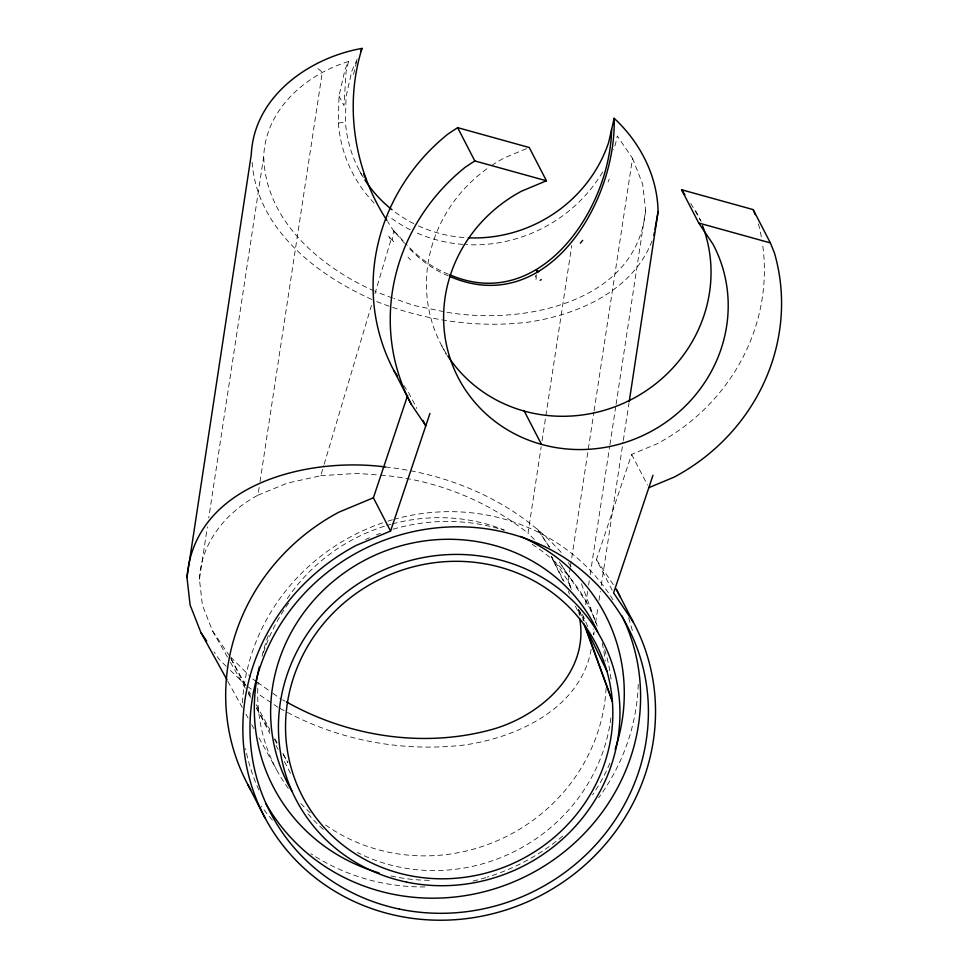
<?xml version="1.0" encoding="UTF-8"?>
<svg xmlns="http://www.w3.org/2000/svg" width="968" height="968" viewBox="0 0 968 968"><rect width="100%" height="100%" fill="white"/><g stroke="black" fill="none" stroke-linecap="round" stroke-linejoin="round"><path stroke-width="0.73" stroke-dasharray="4.84 3.63" d="M374.144 203.099A143.821 136.464 -27.3 0 1 338.34 123.009L338.994 95.953L345.068 69.309L348.577 61.468C305.997 74.5 265.656 109.118 263.732 156.296L208.749 517.941M363.278 177.35A136.621 129.639 -27.3 0 1 345.431 122.198L346.048 96.498L351.82 71.184L357.301 58.951M536.296 274.682L536.151 279.183L534.989 279.716L535.619 275.638M227.444 657.054L212.536 630.991L202.373 605.085L199.432 579.203L207.382 526.907M199.432 579.203C200.969 542.419 226.524 511.951 257.984 495.18L259.811 483.226M260.029 481.725L322.296 72.273L315.822 66.84M393.722 241.722L392.258 240.137L393.637 230.493M534.348 539.491L528.02 533.211L541.173 446.732M542.08 440.767L571.773 245.448M570.805 588.278L568.204 581.199L570.249 567.756M570.479 566.256L593.88 412.332M594.11 410.843L632.515 158.292L617.318 135.992L615.418 144.28A143.821 136.464 -27.3 0 1 613.47 149.725M583.123 621.033L583.813 616.543M585.628 604.589L587.673 591.145M588.58 585.168L589.27 580.679M590.178 574.702L609.719 446.188M609.937 444.699L615.854 405.846M616.084 404.346L645.62 210.08L642.679 184.21L632.515 158.292M594.219 631.753L593.759 634.742L593.106 628.934M595.586 622.787L598.079 606.343M598.986 600.366L600.354 591.4M601.261 585.422L623.077 441.965M623.307 440.476L628.982 403.111M645.62 210.08C637.295 303.625 520.941 325.671 445.232 311.974M591.158 649.443C580.655 707.838 518.025 737.338 464.543 744.973C400.958 752.584 335.109 739.758 279.425 708.031M353.501 74.439L356.95 60.355M348.577 61.468L346.108 71.342L343.979 105.633L338.994 95.953M257.984 495.18L287.387 483.092L320.747 475.724L323.748 465.62M324.183 464.18L371.446 305.392M374.882 293.849L391.217 238.987M612.236 590.262L596.433 559.637L631.644 454.391L656.933 443.852A197.75 187.635 -27.3 0 0 762.324 242.702M608.122 181.899L609.15 179.165M652.093 240.851C632.769 290.727 578.537 314.564 528.843 322.066C476.087 328.575 422.266 320.226 373.176 300.141M526.507 148.648L504.582 157.784A143.821 136.464 -27.3 0 0 490.582 166.218M338.34 123.009L345.431 122.198M320.747 475.724L356.769 473.376L379.166 475.022M385.506 466.999C451.584 474.211 517.069 502.719 561.694 552.994M380.654 475.131C434.039 479.366 486.081 499.863 528.02 533.211M443.804 311.672L413.772 305.416L393.831 298.447M392.403 297.95L375.548 291.646M448.486 274.21C432.055 267.737 417.377 256.581 405.64 243.476M448.232 275.807C432.684 269.455 418.684 258.843 407.443 246.429M374.241 290.981C319.997 266.865 264.966 220.159 263.732 156.296M371.833 299.451C315.58 274.295 256.435 227.94 252.103 161.801M282.499 699.888L285.112 701.219M278.082 707.342L257.089 693.221M252.721 678.991L256.278 681.52M257.464 682.355L271.706 692.483M272.891 693.318L281.192 699.223M246.174 685.465L227.274 667.375M247.384 686.324L252.237 689.773M230.59 656.994L250.615 676.886M226.246 666.359L219.046 659.196L214.109 651.948M404.515 243.27L393.722 230.65L404.636 242.399M407.976 257.113L410.456 259.787M388.725 236.252L392.258 240.137M568.276 562.662L571.568 567.49M562.989 580.546L551.203 556.249L568.204 581.199L571.773 589.488M212.536 630.991L229.537 655.941M690.753 203.377L701.255 221.454M596.433 559.637L615.37 587.77M403.765 385.349L408.605 392.548L416.857 408.52M561.888 565.687L587.612 604.165M559.359 562.033L569.293 576.964M389.148 237.39L389.971 238.672M394.012 231.509L387.696 221.648M230.42 662.257L245.327 688.321M248.304 693.524L250.543 697.432M256.508 707.862L269.915 731.312M274.392 739.129L277.368 744.344M283.334 754.762L287.798 762.578M227.782 681.278L242.302 707.572M245.933 714.154L248.111 718.099M251.74 724.669L253.906 728.614M258.988 737.822L276.412 769.391M230.977 658.579L245.4 684.896M248.994 691.467L250.446 694.104M256.205 704.631L269.903 729.63M274.948 738.838L277.114 742.783M282.874 753.31L287.919 762.518M393.722 230.65L394.896 232.889M230.928 658.615L245.497 686.687M248.28 692.035L250.361 696.04M256.605 708.068L269.794 733.466M276.037 745.493L278.118 749.498M284.374 761.526L290.618 773.553M631.644 454.391L647.459 485.016M359.564 170.864L362.915 177.338M441.711 345.673L446.514 355.002M551.203 556.249L564.078 581.453M578.319 609.332L585.096 622.593M568.228 591.351L569.535 594.049M575.428 606.198L580.014 615.66M582.47 614.365L588.423 628.184M581.429 583.716L596.227 623.598M568.204 581.199L571.41 589.379M578.598 609.489L581.199 616.556M579.892 611.34L582.942 619.774M590.625 607.178L591.46 614.426M578.695 609.985L579.191 614.305M628.583 617.826A208.531 197.871 -27.3 0 1 633.096 633.604M638.251 684.388A208.531 197.871 -27.3 0 1 598.672 797.765M562.662 836.134A208.531 197.871 -27.3 0 1 487.303 877.153M485.863 877.589A208.531 197.871 -27.3 0 1 471.247 881.473M424.964 886.93A208.531 197.871 -27.3 0 1 310.873 853.691M272.419 820.15A208.531 197.871 -27.3 0 1 261.263 806.126M446.163 353.405A143.821 136.464 -27.3 0 1 489.36 167.065M695.75 210.806A143.821 136.464 -27.3 0 1 700.275 220.172M758.416 223.85A197.75 187.635 -27.3 0 1 762.094 241.238M602.217 643.2A176.176 167.174 -27.3 0 1 605.266 660.95M606.113 688.018A176.176 167.174 -27.3 0 1 503.554 837.877A176.176 167.174 -27.3 0 1 323.094 823.199M310.304 812.781A176.176 167.174 -27.3 0 1 299.644 802.194M288.295 788.351A176.176 167.174 -27.3 0 1 258.093 682.513M262.038 656.316A176.176 167.174 -27.3 0 1 268.886 633.967M287.242 598.66A176.176 167.174 -27.3 0 1 385.3 525.939M386.728 525.503A176.176 167.174 -27.3 0 1 391.036 524.257M392.488 523.87A176.176 167.174 -27.3 0 1 504.485 530.113M532.206 544.367A176.176 167.174 -27.3 0 1 597.22 626.018M609.864 763.244A186.957 177.41 -27.3 0 1 592.61 794.873M429.344 880.335A186.957 177.41 -27.3 0 1 389.124 875.544M263.441 652.541A186.957 177.41 -27.3 0 1 288.573 603.197M365.601 539.503A186.957 177.41 -27.3 0 1 369.631 537.688M376.383 534.893A186.957 177.41 -27.3 0 1 380.484 533.344M393.032 529.218A186.957 177.41 -27.3 0 1 503.88 530.21M604.625 649.576A172.582 163.761 -27.3 0 1 611.413 682.561M610.881 717.941A172.582 163.761 -27.3 0 1 357.41 852.518M323.251 829.346A172.582 163.761 -27.3 0 1 306.892 812.503M258.892 789.948A201.344 191.047 -27.3 0 1 245.557 748.554M242.448 702.853A201.344 191.047 -27.3 0 1 383.836 522.454M387.999 521.123A201.344 191.047 -27.3 0 1 392.342 519.816M393.794 519.405A201.344 191.047 -27.3 0 1 614.027 601.406M602.689 172.001A143.821 136.464 -27.3 0 1 465.923 244.614M463.006 244.408A143.821 136.464 -27.3 0 1 414.123 231.667M410.263 229.791A143.821 136.464 -27.3 0 1 388.616 216.118M463.866 237.535A136.621 129.639 -27.3 0 1 415.042 224.273M413.759 223.644A136.621 129.639 -27.3 0 1 393.189 210.649M549.449 547.065L536.998 528.455L549.425 547.114"/><path stroke-width="1.45" d="M611.619 129.47C610.251 208.773 540.18 313.983 449.866 274.791M629.212 401.623L658.071 211.835C657.575 176.14 640.102 142.296 614.16 118.314C616.689 202.179 547.029 318.714 449.612 276.388M227.069 679.96L200.945 632.612L190.115 605.012L186.981 577.448L251.281 154.541C253.943 96.594 309.022 57.717 362.02 48.4C344.027 105.585 354.252 170.501 386.922 220.438M186.981 577.448C194.507 483.819 308.018 456.654 385.506 466.999M653.908 235.357L654.428 232.417M654.949 229.476L658.071 211.835M614.16 118.314L608.666 142.405A136.621 129.639 -27.3 0 1 468.258 237.801M620.21 596.978A208.531 197.871 -27.3 0 0 616.192 588.992L633.375 622.267A208.531 197.871 -27.3 0 1 542.201 894.71A208.531 197.871 -27.3 0 1 265.002 817.839A208.531 197.871 -27.3 0 1 356.176 545.408L390.564 531.069L373.382 497.794L407.649 395.392M390.564 531.069L429.925 413.457M652.964 475.3L613.603 592.924L633.375 622.267M360.834 51.038L362.02 48.4M580.376 243.149L582.688 240.354M540.168 280.321L541.233 279.558M648.826 487.678L674.103 477.139A197.75 187.635 -27.3 0 0 774.412 252.89L770.359 242.883L753.177 209.608L681.581 189.752L698.751 223.039L712.932 244.081A143.821 136.464 -27.3 0 1 650.048 431.97A143.821 136.464 -27.3 0 1 458.88 378.96A143.821 136.464 -27.3 0 1 521.764 191.071L546.424 180.786L529.242 147.511L457.646 127.655L448.148 133.899A197.75 187.635 -27.3 0 0 394.073 370.962L411.255 404.249L425.787 425.823L423.04 420.499M546.424 180.786L474.816 160.942L465.33 167.174A197.75 187.635 -27.3 0 0 411.255 404.249M373.382 497.794L338.994 512.12A208.531 197.871 -27.3 0 0 250.712 789.767M698.751 223.039L770.359 242.883M286.419 701.885C348.456 736.866 424.407 748.542 493.353 729.098C540.931 715.231 589.379 672.712 579.675 618.612M538.74 271.645L536.441 270.193L537.615 272.456M200.945 632.612L206.704 641.07M681.581 189.752L684.908 194.701M394.073 370.962L397.304 375.765M457.646 127.655L474.816 160.942M524.269 411.097L541.451 444.373M247.82 784.564L265.002 817.839M585.241 626.453L606.851 671.018A165.395 156.937 -27.3 0 1 408.339 875.338A165.395 156.937 -27.3 0 1 332.375 613.821A165.395 156.937 -27.3 0 1 606.851 671.018M363.738 174.131L365.856 179.019M753.177 209.608L755.209 214.606M583.789 623.634L612.381 701.413L585.471 626.816M702.526 225.713A143.821 136.464 -27.3 0 1 630.785 399.784A143.821 136.464 -27.3 0 1 447.773 355.909M520.542 536.441A186.957 177.41 -27.3 0 1 615.152 749.256M378.996 872.894A186.957 177.41 -27.3 0 1 259.339 666.795M291.791 790.941A172.582 163.761 -27.3 0 1 365.771 559.673A172.582 163.761 -27.3 0 1 597.704 631.838M621.94 615.842A201.344 191.047 -27.3 0 1 530.488 873.923A201.344 191.047 -27.3 0 1 265.704 803.271M392.076 209.778A136.621 129.639 -27.3 0 1 364.875 179.891M399.457 909.085A201.344 191.047 -27.3 0 0 641.131 660.357A201.344 191.047 -27.3 0 0 306.989 590.722A201.344 191.047 -27.3 0 0 399.457 909.085M406.56 882.09A172.582 163.761 -27.3 0 0 613.7 668.888A172.582 163.761 -27.3 0 0 327.305 609.199A172.582 163.761 -27.3 0 0 406.56 882.09"/></g></svg>
